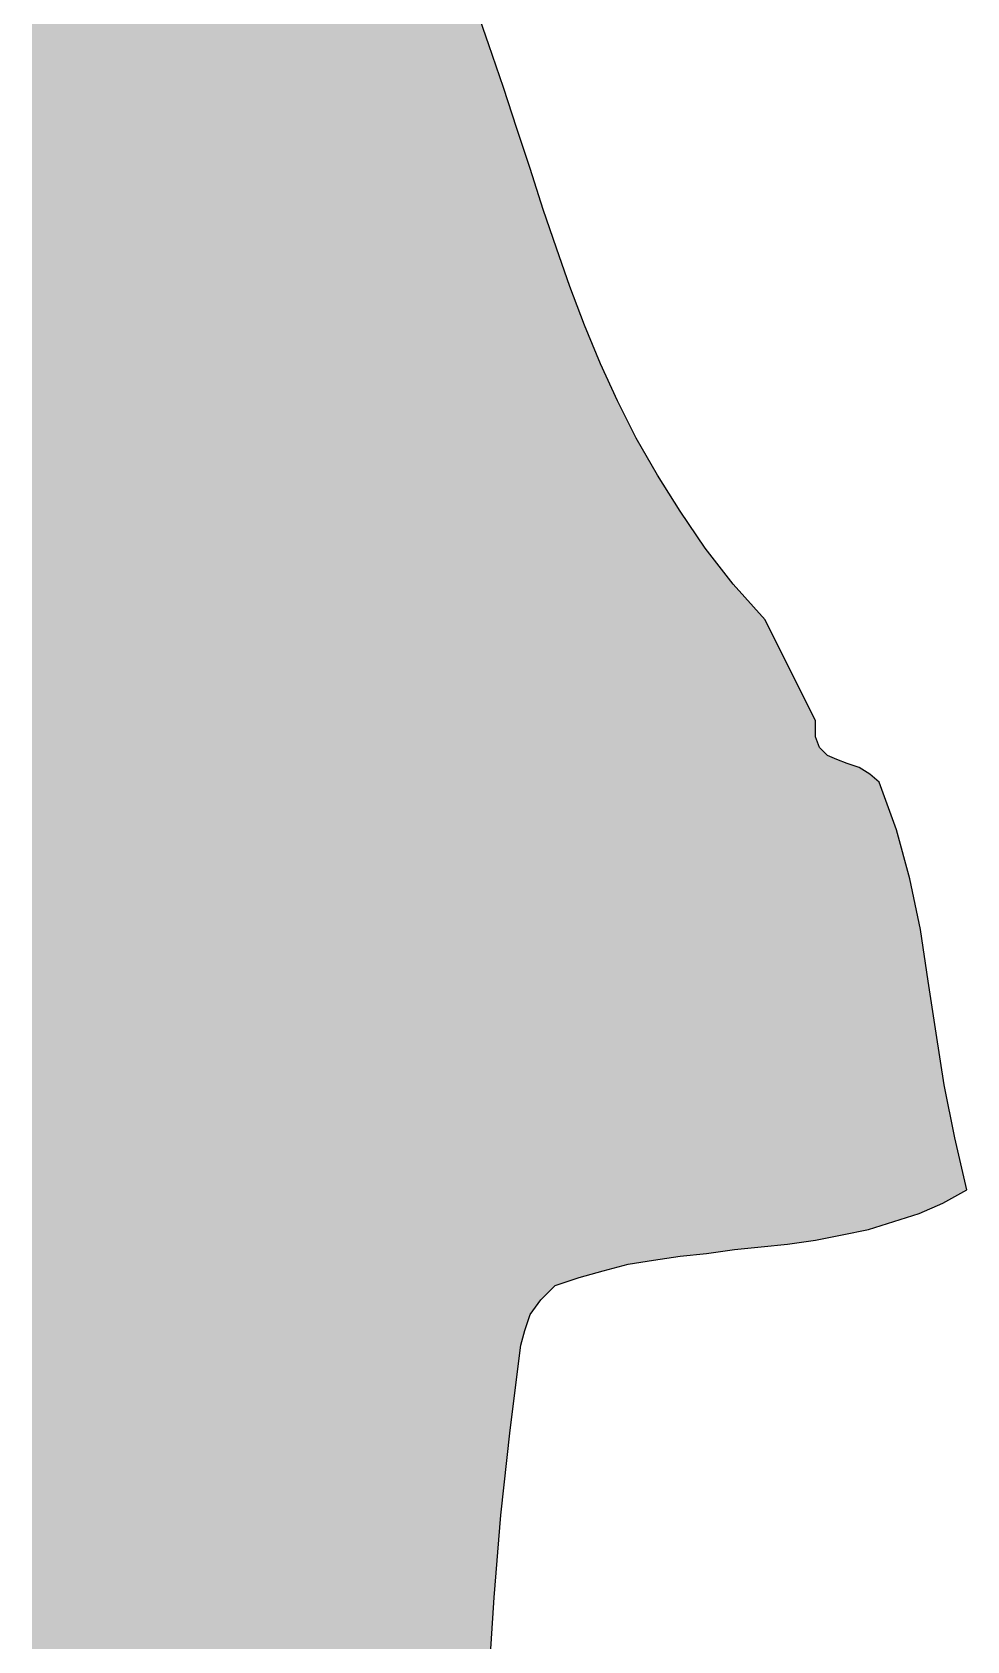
# Model space of a CAD drawing. Extents: x -37 to 71, y -8 to 172.
# Drawn here: x -3.4 to 18.75, y 51.56 to 89.66 of the extents above; entities that cross this region are included whole.
import ezdxf

# ---------------------------------------------------------------- set-up
doc = ezdxf.new("R2010")
doc.units = 0
doc.layers.get('0').update_dxf_attribs({"linetype": 'CONTINUOUS'})

# ---------------------------------------------------------------- blocks, each defined once
blk = doc.blocks.new('*U1')
for points in [[(-3.397, 27.53), (-3.397, 121.666), (-3.366, 27.527)], [(-3.366, 27.527), (-3.397, 121.666), (-3.366, 121.654)], [(-3.366, 27.527), (-3.366, 121.654), (-3.272, 27.52)], [(-3.272, 27.52), (-3.366, 121.654), (-3.272, 121.618)], [(-3.272, 27.52), (-3.272, 121.618), (-3.208, 27.515)], [(-3.208, 27.515), (-3.272, 121.618), (-3.208, 121.594)], [(-3.208, 27.515), (-3.208, 121.594), (-3.145, 27.511)], [(-3.145, 27.511), (-3.208, 121.594), (-3.145, 121.57)], [(-3.145, 27.511), (-3.145, 121.57), (-3.051, 27.503)], [(-3.051, 27.503), (-3.145, 121.57), (-3.051, 121.534)], [(-3.051, 27.503), (-3.051, 121.534), (-2.894, 27.492)], [(-2.894, 27.492), (-3.051, 121.534), (-2.894, 121.474)], [(-2.894, 27.492), (-2.894, 121.474), (-2.862, 27.489)], [(-2.862, 27.489), (-2.894, 121.474), (-2.862, 121.462)], [(-2.862, 27.489), (-2.862, 121.462), (-2.768, 27.482)], [(-2.768, 27.482), (-2.862, 121.462), (-2.768, 121.426)], [(-2.768, 27.482), (-2.768, 121.426), (-2.705, 27.477)], [(-2.705, 27.477), (-2.768, 121.426), (-2.705, 121.402)], [(-2.705, 27.477), (-2.705, 121.402), (-2.643, 27.473)], [(-2.643, 27.473), (-2.705, 121.402), (-2.643, 121.378)], [(-2.643, 27.473), (-2.643, 121.378), (-2.547, 27.465)], [(-2.547, 27.465), (-2.643, 121.378), (-2.547, 121.342)], [(-2.547, 27.465), (-2.547, 121.342), (-2.453, 27.458)], [(-2.453, 27.458), (-2.547, 121.342), (-2.453, 121.309)], [(-2.453, 27.458), (-2.453, 121.309), (-2.233, 27.427)], [(-2.233, 27.427), (-2.453, 121.309), (-2.233, 121.233)], [(-2.233, 27.427), (-2.233, 121.233), (-2.202, 27.422)], [(-2.202, 27.422), (-2.233, 121.233), (-2.202, 121.222)], [(-2.202, 27.422), (-2.202, 121.222), (-2.139, 27.413)], [(-2.139, 27.413), (-2.202, 121.222), (-2.139, 121.2)], [(-2.139, 27.413), (-2.139, 121.2), (-2.108, 27.409)], [(-2.108, 27.409), (-2.139, 121.2), (-2.108, 121.189)], [(-2.108, 27.409), (-2.108, 121.189), (-2.013, 27.395)], [(-2.013, 27.395), (-2.108, 121.189), (-2.013, 121.156)], [(-2.013, 27.395), (-2.013, 121.156), (-1.825, 27.368)], [(-1.825, 27.368), (-2.013, 121.156), (-1.825, 121.091)], [(-1.825, 27.368), (-1.825, 121.091), (-1.667, 27.345)], [(-1.667, 27.345), (-1.825, 121.091), (-1.667, 121.026)], [(-1.667, 27.345), (-1.667, 121.026), (-1.573, 27.332)], [(-1.573, 27.332), (-1.667, 121.026), (-1.573, 120.988)], [(-1.573, 27.332), (-1.573, 120.988), (-1.478, 27.312)], [(-1.478, 27.312), (-1.573, 120.988), (-1.478, 120.949)], [(-1.478, 27.312), (-1.478, 120.949), (-1.447, 27.305)], [(-1.447, 27.305), (-1.478, 120.949), (-1.447, 120.936)], [(-1.447, 27.305), (-1.447, 120.936), (-1.416, 27.298)], [(-1.416, 27.298), (-1.447, 120.936), (-1.416, 120.923)], [(-1.416, 27.298), (-1.416, 120.923), (-1.133, 27.238)], [(-1.133, 27.238), (-1.416, 120.923), (-1.133, 120.807)], [(-1.133, 27.238), (-1.133, 120.807), (-1.102, 27.241)], [(-1.102, 27.241), (-1.133, 120.807), (-1.102, 120.796)], [(-1.102, 27.241), (-1.102, 120.796), (-1.039, 27.248)], [(-1.039, 27.248), (-1.102, 120.796), (-1.039, 120.773)], [(-1.039, 27.248), (-1.039, 120.773), (-0.786, 27.274)], [(-0.786, 27.274), (-1.039, 120.773), (-0.786, 120.681)], [(-0.786, 27.274), (-0.786, 120.681), (-0.755, 27.277)], [(-0.755, 27.277), (-0.786, 120.681), (-0.755, 120.67)], [(-0.755, 27.277), (-0.755, 120.67), (-0.661, 27.287)], [(-0.661, 27.287), (-0.755, 120.67), (-0.661, 120.636)], [(-0.661, 27.287), (-0.661, 120.636), (-0.612, 27.292)], [(-0.612, 27.292), (-0.661, 120.636), (-0.612, 120.618)], [(-0.612, 27.292), (-0.612, 120.618), (-0.567, 27.296)], [(-0.567, 27.296), (-0.612, 120.618), (-0.567, 120.602)], [(-0.567, 27.296), (-0.567, 120.602), (-0.535, 27.3)], [(-0.535, 27.3), (-0.567, 120.602), (-0.535, 120.59)], [(-0.535, 27.3), (-0.535, 120.59), (-0.441, 27.319)], [(-0.441, 27.319), (-0.535, 120.59), (-0.441, 120.556)], [(-0.441, 27.319), (-0.441, 120.556), (-0.426, 27.322)], [(-0.426, 27.322), (-0.441, 120.556), (-0.426, 120.549)], [(-0.426, 27.322), (-0.426, 120.549), (-0.314, 27.344)], [(-0.314, 27.344), (-0.426, 120.549), (-0.314, 120.499)], [(-0.314, 27.344), (-0.314, 120.499), (-0.26, 27.355)], [(-0.26, 27.355), (-0.314, 120.499), (-0.26, 120.474)], [(-0.26, 27.355), (-0.26, 120.474), (-0.189, 27.369)], [(-0.189, 27.369), (-0.26, 120.474), (-0.189, 120.442)], [(-0.189, 27.369), (-0.189, 120.442), (-0.157, 27.376)], [(-0.157, 27.376), (-0.189, 120.442), (-0.157, 120.427)], [(-0.157, 27.376), (-0.157, 120.427), (-0.126, 27.382)], [(-0.126, 27.382), (-0.157, 120.427), (-0.126, 120.413)], [(-0.126, 27.382), (-0.126, 120.413), (-0.094, 27.388)], [(-0.094, 27.388), (-0.126, 120.413), (-0.094, 120.398)], [(-0.094, 27.388), (-0.094, 120.398), (-0.063, 27.394)], [(-0.063, 27.394), (-0.094, 120.398), (-0.063, 120.384)], [(-0.063, 27.394), (-0.063, 120.384), (-0.035, 27.4)], [(-0.035, 27.4), (-0.063, 120.384), (-0.035, 120.372)], [(-0.035, 27.4), (-0.035, 120.372), (-0.032, 27.401)], [(-0.032, 27.401), (-0.035, 120.372), (-0.032, 120.37)], [(-0.032, 27.401), (-0.032, 120.37), (0, 27.407)], [(0, 27.407), (-0.032, 120.37), (0, 120.356)], [(0, 27.407), (0, 120.356), (0.031, 27.413)], [(0.031, 27.413), (0, 120.356), (0.031, 120.342)], [(0.031, 27.413), (0.031, 120.342), (0.094, 27.426)], [(0.094, 27.426), (0.031, 120.342), (0.094, 120.313)], [(0.094, 27.426), (0.094, 120.313), (0.125, 27.433)], [(0.125, 27.433), (0.094, 120.313), (0.125, 120.299)], [(0.125, 27.433), (0.125, 120.299), (0.157, 27.439)], [(0.157, 27.439), (0.125, 120.299), (0.157, 120.284)], [(0.157, 27.439), (0.157, 120.284), (0.188, 27.446)], [(0.188, 27.446), (0.157, 120.284), (0.188, 120.27)], [(0.188, 27.446), (0.188, 120.27), (0.251, 27.459)], [(0.251, 27.459), (0.188, 120.27), (0.251, 120.241)], [(0.251, 27.459), (0.251, 120.241), (0.283, 27.466)], [(0.283, 27.466), (0.251, 120.241), (0.283, 120.226)], [(0.283, 27.466), (0.283, 120.226), (0.314, 27.473)], [(0.314, 27.473), (0.283, 120.226), (0.314, 120.211)], [(0.314, 27.473), (0.314, 120.211), (0.378, 27.486)], [(0.378, 27.486), (0.314, 120.211), (0.378, 120.181)], [(0.378, 27.486), (0.378, 120.181), (0.535, 27.519)], [(0.535, 27.519), (0.378, 120.181), (0.535, 120.107)], [(0.535, 27.519), (0.535, 120.107), (0.566, 27.526)], [(0.566, 27.526), (0.535, 120.107), (0.566, 120.092)], [(0.566, 27.526), (0.566, 120.092), (0.692, 27.552)], [(0.692, 27.552), (0.566, 120.092), (0.692, 120.032)], [(0.692, 27.552), (0.692, 120.032), (0.912, 27.626)], [(0.912, 27.626), (0.692, 120.032), (0.912, 119.927)], [(0.912, 27.626), (0.912, 119.927), (1.069, 27.678)], [(1.069, 27.678), (0.912, 119.927), (1.069, 119.833)], [(1.069, 27.678), (1.069, 119.833), (1.227, 27.73)], [(1.227, 27.73), (1.069, 119.833), (1.227, 119.738)], [(1.227, 27.73), (1.227, 119.738), (1.258, 27.74)], [(1.258, 27.74), (1.227, 119.738), (1.258, 119.72)], [(1.258, 27.74), (1.258, 119.72), (1.478, 27.822)], [(1.478, 27.822), (1.258, 119.72), (1.478, 119.587)], [(1.478, 27.822), (1.478, 119.587), (1.541, 27.845)], [(1.541, 27.845), (1.478, 119.587), (1.541, 119.55)], [(1.541, 27.845), (1.541, 119.55), (1.604, 27.868)], [(1.604, 27.868), (1.541, 119.55), (1.604, 119.51)], [(1.604, 27.868), (1.604, 119.51), (1.729, 27.914)], [(1.729, 27.914), (1.604, 119.51), (1.729, 119.431)], [(1.729, 27.914), (1.729, 119.431), (1.855, 27.961)], [(1.855, 27.961), (1.729, 119.431), (1.855, 119.351)], [(1.855, 27.961), (1.855, 119.351), (1.982, 28.017)], [(1.982, 28.017), (1.855, 119.351), (1.982, 119.271)], [(1.982, 28.017), (1.982, 119.271), (2.107, 28.072)], [(2.107, 28.072), (1.982, 119.271), (2.107, 119.192)], [(2.107, 28.072), (2.107, 119.192), (2.139, 28.087)], [(2.139, 28.087), (2.107, 119.192), (2.139, 119.172)], [(2.139, 28.087), (2.139, 119.172), (2.202, 28.115)], [(2.202, 28.115), (2.139, 119.172), (2.202, 119.123)], [(2.202, 28.115), (2.202, 119.123), (2.39, 28.198)], [(2.39, 28.198), (2.202, 119.123), (2.39, 118.976)], [(2.39, 28.198), (2.39, 118.976), (2.421, 28.212)], [(2.421, 28.212), (2.39, 118.976), (2.421, 118.952)], [(2.421, 28.212), (2.421, 118.952), (2.516, 28.252)], [(2.516, 28.252), (2.421, 118.952), (2.516, 118.878)], [(2.516, 28.252), (2.516, 118.878), (2.611, 28.292)], [(2.611, 28.292), (2.516, 118.878), (2.611, 118.805)], [(2.611, 28.292), (2.611, 118.805), (2.641, 28.305)], [(2.641, 28.305), (2.611, 118.805), (2.641, 118.781)], [(2.641, 28.305), (2.641, 118.781), (2.705, 28.332)], [(2.705, 28.332), (2.641, 118.781), (2.705, 118.731)], [(2.705, 28.332), (2.705, 118.731), (3.019, 28.465)], [(3.019, 28.465), (2.705, 118.731), (3.019, 118.396)], [(3.019, 28.465), (3.019, 118.396), (3.176, 28.552)], [(3.176, 28.552), (3.019, 118.396), (3.176, 118.229)], [(3.176, 28.552), (3.176, 118.229), (3.586, 28.779)], [(3.586, 28.779), (3.176, 118.229), (3.586, 117.732)], [(3.586, 28.779), (3.586, 117.732), (3.617, 28.797)], [(3.617, 28.797), (3.586, 117.732), (3.617, 117.694)], [(3.617, 28.797), (3.617, 117.694), (3.962, 29)], [(3.962, 29), (3.617, 117.694), (3.962, 117.096)], [(3.962, 29), (3.962, 117.096), (4.121, 29.093)], [(4.121, 29.093), (3.962, 117.096), (4.121, 116.709)], [(4.121, 29.093), (4.121, 116.709), (4.246, 29.163)], [(4.246, 29.163), (4.121, 116.709), (4.246, 116.404)], [(4.246, 29.163), (4.246, 116.404), (4.497, 29.302)], [(4.497, 29.302), (4.246, 116.404), (4.497, 115.335)], [(4.497, 29.302), (4.497, 115.335), (4.686, 29.408)], [(4.686, 29.408), (4.497, 115.335), (4.686, 114.783)], [(4.686, 29.408), (4.686, 114.783), (4.874, 29.523)], [(4.874, 29.523), (4.686, 114.783), (4.874, 114.234)], [(4.874, 29.523), (4.874, 114.234), (5.252, 29.753)], [(5.252, 29.753), (4.874, 114.234), (5.252, 113.33)], [(5.252, 29.753), (5.252, 113.33), (5.347, 29.815)], [(5.347, 29.815), (5.252, 113.33), (5.347, 113.102)], [(5.347, 29.815), (5.347, 113.102), (5.787, 30.1)], [(5.787, 30.1), (5.347, 113.102), (5.787, 112.084)], [(5.787, 30.1), (5.787, 112.084), (5.85, 30.14)], [(5.85, 30.14), (5.787, 112.084), (5.85, 111.938)], [(5.85, 30.14), (5.85, 111.938), (6.321, 30.445)], [(6.321, 30.445), (5.85, 111.938), (6.321, 110.884)], [(6.321, 30.445), (6.321, 110.884), (6.385, 30.49)], [(6.385, 30.49), (6.321, 110.884), (6.385, 110.743)], [(6.385, 30.49), (6.385, 110.743), (6.856, 30.823)], [(6.856, 30.823), (6.385, 110.743), (6.856, 109.653)], [(6.856, 30.823), (6.856, 109.653), (6.888, 30.843)], [(6.888, 30.843), (6.856, 109.653), (6.888, 109.579)], [(6.888, 30.843), (6.888, 109.579), (7.077, 30.965)], [(7.077, 30.965), (6.888, 109.579), (7.077, 109.143)], [(7.077, 30.965), (7.077, 90.362), (7.36, 31.149)], [(7.36, 31.149), (7.077, 90.362), (7.36, 89.538)], [(7.36, 48.688), (7.36, 89.538), (7.391, 49.644)], [(7.391, 49.644), (7.36, 89.538), (7.391, 89.448)], [(7.391, 49.644), (7.391, 89.448), (7.423, 50.639)], [(7.423, 50.639), (7.391, 89.448), (7.423, 89.355)], [(7.423, 50.639), (7.423, 89.355), (7.517, 52.106)], [(7.517, 52.106), (7.423, 89.355), (7.517, 89.08)], [(7.517, 52.106), (7.517, 89.08), (7.548, 52.588)], [(7.548, 52.588), (7.517, 89.08), (7.548, 88.99)], [(7.548, 52.588), (7.548, 88.99), (7.58, 52.987)], [(7.58, 52.987), (7.548, 88.99), (7.58, 88.896)], [(7.58, 52.987), (7.58, 88.896), (7.705, 54.539)], [(7.705, 54.539), (7.58, 88.896), (7.705, 88.532)], [(7.705, 54.539), (7.705, 88.532), (7.768, 55.116)], [(7.768, 55.116), (7.705, 88.532), (7.768, 88.348)], [(7.768, 55.116), (7.768, 88.348), (7.799, 55.398)], [(7.799, 55.398), (7.768, 88.348), (7.799, 88.252)], [(7.799, 55.398), (7.799, 88.252), (7.926, 56.552)], [(7.926, 56.552), (7.799, 88.252), (7.926, 87.861)], [(7.926, 56.552), (7.926, 87.861), (7.958, 56.809)], [(7.958, 56.809), (7.926, 87.861), (7.958, 87.761)], [(7.958, 56.809), (7.958, 87.761), (7.989, 57.057)], [(7.989, 57.057), (7.958, 87.761), (7.989, 87.666)], [(7.989, 57.057), (7.989, 87.666), (8.083, 57.811)], [(8.083, 57.811), (7.989, 87.666), (8.083, 87.374)], [(8.083, 57.811), (8.083, 87.374), (8.177, 58.564)], [(8.177, 58.564), (8.083, 87.374), (8.177, 87.091)], [(8.177, 58.564), (8.177, 87.091), (8.24, 58.794)], [(8.24, 58.794), (8.177, 87.091), (8.24, 86.902)], [(8.24, 58.794), (8.24, 86.902), (8.272, 58.911)], [(8.272, 58.911), (8.24, 86.902), (8.272, 86.805)], [(8.272, 58.911), (8.272, 86.805), (8.303, 59.004)], [(8.303, 59.004), (8.272, 86.805), (8.303, 86.712)], [(8.303, 59.004), (8.303, 86.712), (8.366, 59.194)], [(8.366, 59.194), (8.303, 86.712), (8.366, 86.523)], [(8.366, 59.194), (8.366, 86.523), (8.397, 59.287)], [(8.397, 59.287), (8.366, 86.523), (8.397, 86.43)], [(8.397, 59.287), (8.397, 86.43), (8.429, 59.331)], [(8.429, 59.331), (8.397, 86.43), (8.429, 86.33)], [(8.429, 59.331), (8.429, 86.33), (8.46, 59.374)], [(8.46, 59.374), (8.429, 86.33), (8.46, 86.234)], [(8.46, 59.374), (8.46, 86.234), (8.513, 59.446)], [(8.513, 59.446), (8.46, 86.234), (8.513, 86.071)], [(8.513, 59.446), (8.513, 86.071), (8.65, 59.634)], [(8.65, 59.634), (8.513, 86.071), (8.65, 85.647)], [(8.65, 59.634), (8.65, 85.647), (8.712, 59.696)], [(8.712, 59.696), (8.65, 85.647), (8.712, 85.455)], [(8.712, 59.696), (8.712, 85.455), (8.807, 59.791)], [(8.807, 59.791), (8.712, 85.455), (8.807, 85.179)], [(8.807, 59.791), (8.807, 85.179), (8.838, 59.822)], [(8.838, 59.822), (8.807, 85.179), (8.838, 85.089)], [(8.838, 59.822), (8.838, 85.089), (8.964, 59.948)], [(8.964, 59.948), (8.838, 85.089), (8.964, 84.723)], [(8.964, 59.948), (8.964, 84.723), (8.995, 59.979)], [(8.995, 59.979), (8.964, 84.723), (8.995, 84.633)], [(8.995, 59.979), (8.995, 84.633), (9.026, 59.989)], [(9.026, 59.989), (8.995, 84.633), (9.026, 84.543)], [(9.026, 59.989), (9.026, 84.543), (9.058, 60)], [(9.058, 60), (9.026, 84.543), (9.058, 84.45)], [(9.058, 60), (9.058, 84.45), (9.089, 60.011)], [(9.089, 60.011), (9.058, 84.45), (9.089, 84.361)], [(9.089, 60.011), (9.089, 84.361), (9.215, 60.053)], [(9.215, 60.053), (9.089, 84.361), (9.215, 83.996)], [(9.215, 60.053), (9.215, 83.996), (9.342, 60.095)], [(9.342, 60.095), (9.215, 83.996), (9.342, 83.631)], [(9.342, 60.095), (9.342, 83.631), (9.373, 60.105)], [(9.373, 60.105), (9.342, 83.631), (9.373, 83.549)], [(9.373, 60.105), (9.373, 83.549), (9.436, 60.127)], [(9.436, 60.127), (9.373, 83.549), (9.436, 83.382)], [(9.436, 60.127), (9.436, 83.382), (9.499, 60.148)], [(9.499, 60.148), (9.436, 83.382), (9.499, 83.216)], [(9.499, 60.148), (9.499, 83.216), (9.561, 60.168)], [(9.561, 60.168), (9.499, 83.216), (9.561, 83.052)], [(9.561, 60.168), (9.561, 83.052), (9.624, 60.186)], [(9.624, 60.186), (9.561, 83.052), (9.624, 82.885)], [(9.624, 60.186), (9.624, 82.885), (9.656, 60.195)], [(9.656, 60.195), (9.624, 82.885), (9.656, 82.8)], [(9.656, 60.195), (9.656, 82.8), (9.687, 60.203)], [(9.687, 60.203), (9.656, 82.8), (9.687, 82.719)], [(9.687, 60.203), (9.687, 82.719), (9.75, 60.221)], [(9.75, 60.221), (9.687, 82.719), (9.75, 82.566)], [(9.75, 60.221), (9.75, 82.566), (10.034, 60.3)], [(10.034, 60.3), (9.75, 82.566), (10.034, 81.881)], [(10.034, 60.3), (10.034, 81.881), (10.065, 60.308)], [(10.065, 60.308), (10.034, 81.881), (10.065, 81.806)], [(10.065, 60.308), (10.065, 81.806), (10.128, 60.326)], [(10.128, 60.326), (10.065, 81.806), (10.128, 81.67)], [(10.128, 60.326), (10.128, 81.67), (10.379, 60.392)], [(10.379, 60.392), (10.128, 81.67), (10.379, 81.129)], [(10.379, 60.392), (10.379, 81.129), (10.473, 60.416)], [(10.473, 60.416), (10.379, 81.129), (10.473, 80.926)], [(10.473, 60.416), (10.473, 80.926), (10.536, 60.433)], [(10.536, 60.433), (10.473, 80.926), (10.536, 80.8)], [(10.536, 60.433), (10.536, 80.8), (10.662, 60.466)], [(10.662, 60.466), (10.536, 80.8), (10.662, 80.548)], [(10.662, 60.466), (10.662, 80.548), (10.693, 60.474)], [(10.693, 60.474), (10.662, 80.548), (10.693, 80.486)], [(10.693, 60.474), (10.693, 80.486), (10.726, 60.483)], [(10.726, 60.483), (10.693, 80.486), (10.726, 80.421)], [(10.726, 60.483), (10.726, 80.421), (10.787, 60.493)], [(10.787, 60.493), (10.726, 80.421), (10.787, 80.298)], [(10.787, 60.493), (10.787, 80.298), (10.914, 60.512)], [(10.914, 60.512), (10.787, 80.298), (10.914, 80.045)], [(10.914, 60.512), (10.914, 80.045), (10.945, 60.517)], [(10.945, 60.517), (10.914, 80.045), (10.945, 79.991)], [(10.945, 60.517), (10.945, 79.991), (11.04, 60.532)], [(11.04, 60.532), (10.945, 79.991), (11.04, 79.824)], [(11.04, 60.532), (11.04, 79.824), (11.103, 60.542)], [(11.103, 60.542), (11.04, 79.824), (11.103, 79.714)], [(11.103, 60.542), (11.103, 79.714), (11.197, 60.557)], [(11.197, 60.557), (11.103, 79.714), (11.197, 79.55)], [(11.197, 60.557), (11.197, 79.55), (11.26, 60.567)], [(11.26, 60.567), (11.197, 79.55), (11.26, 79.44)], [(11.26, 60.567), (11.26, 79.44), (11.291, 60.572)], [(11.291, 60.572), (11.26, 79.44), (11.291, 79.386)], [(11.291, 60.572), (11.291, 79.386), (11.322, 60.577)], [(11.322, 60.577), (11.291, 79.386), (11.322, 79.331)], [(11.322, 60.577), (11.322, 79.331), (11.354, 60.582)], [(11.354, 60.582), (11.322, 79.331), (11.354, 79.275)], [(11.354, 60.582), (11.354, 79.275), (11.417, 60.591)], [(11.417, 60.591), (11.354, 79.275), (11.417, 79.165)], [(11.417, 60.591), (11.417, 79.165), (11.479, 60.6)], [(11.479, 60.6), (11.417, 79.165), (11.479, 79.067)], [(11.479, 60.6), (11.479, 79.067), (11.712, 60.635)], [(11.712, 60.635), (11.479, 79.067), (11.712, 78.698)], [(11.712, 60.635), (11.712, 78.698), (11.763, 60.643)], [(11.763, 60.643), (11.712, 78.698), (11.763, 78.617)], [(11.763, 60.643), (11.763, 78.617), (11.952, 60.671)], [(11.952, 60.671), (11.763, 78.617), (11.952, 78.316)], [(11.952, 60.671), (11.952, 78.316), (11.983, 60.674)], [(11.983, 60.674), (11.952, 78.316), (11.983, 78.27)], [(11.983, 60.674), (11.983, 78.27), (12.014, 60.677)], [(12.014, 60.677), (11.983, 78.27), (12.014, 78.225)], [(12.014, 60.677), (12.014, 78.225), (12.14, 60.69)], [(12.14, 60.69), (12.014, 78.225), (12.14, 78.038)], [(12.14, 60.69), (12.14, 78.038), (12.204, 60.696)], [(12.204, 60.696), (12.14, 78.038), (12.204, 77.945)], [(12.204, 60.696), (12.204, 77.945), (12.267, 60.703)], [(12.267, 60.703), (12.204, 77.945), (12.267, 77.852)], [(12.267, 60.703), (12.267, 77.852), (12.424, 60.718)], [(12.424, 60.718), (12.267, 77.852), (12.424, 77.62)], [(12.424, 60.718), (12.424, 77.62), (12.455, 60.721)], [(12.455, 60.721), (12.424, 77.62), (12.455, 77.575)], [(12.455, 60.721), (12.455, 77.575), (12.518, 60.728)], [(12.518, 60.728), (12.455, 77.575), (12.518, 77.481)], [(12.518, 60.728), (12.518, 77.481), (12.549, 60.731)], [(12.549, 60.731), (12.518, 77.481), (12.549, 77.436)], [(12.549, 60.731), (12.549, 77.436), (12.581, 60.734)], [(12.581, 60.734), (12.549, 77.436), (12.581, 77.394)], [(12.581, 60.734), (12.581, 77.394), (12.738, 60.757)], [(12.738, 60.757), (12.581, 77.394), (12.738, 77.192)], [(12.738, 60.757), (12.738, 77.192), (12.99, 60.793)], [(12.99, 60.793), (12.738, 77.192), (12.99, 76.87)], [(12.99, 60.793), (12.99, 76.87), (13.022, 60.798)], [(13.022, 60.798), (12.99, 76.87), (13.022, 76.828)], [(13.022, 60.798), (13.022, 76.828), (13.21, 60.825)], [(13.21, 60.825), (13.022, 76.828), (13.21, 76.587)], [(13.21, 60.825), (13.21, 76.587), (13.241, 60.829)], [(13.241, 60.829), (13.21, 76.587), (13.241, 76.552)], [(13.241, 60.829), (13.241, 76.552), (13.273, 60.833)], [(13.273, 60.833), (13.241, 76.552), (13.273, 76.516)], [(13.273, 60.833), (13.273, 76.516), (13.304, 60.836)], [(13.304, 60.836), (13.273, 76.516), (13.304, 76.481)], [(13.304, 60.836), (13.304, 76.481), (13.556, 60.86)], [(13.556, 60.86), (13.304, 76.481), (13.556, 76.197)], [(13.556, 60.86), (13.556, 76.197), (13.745, 60.879)], [(13.745, 60.879), (13.556, 76.197), (13.745, 75.985)], [(13.745, 60.879), (13.745, 75.985), (13.871, 60.891)], [(13.871, 60.891), (13.745, 75.985), (13.871, 75.843)], [(13.871, 60.891), (13.871, 75.843), (13.965, 60.901)], [(13.965, 60.901), (13.871, 75.843), (13.965, 75.737)], [(13.965, 60.901), (13.965, 75.737), (14.279, 60.932)], [(14.279, 60.932), (13.965, 75.737), (14.279, 75.108)], [(14.279, 60.932), (14.279, 75.108), (14.5, 60.954)], [(14.5, 60.954), (14.279, 75.108), (14.5, 74.667)], [(14.5, 60.954), (14.5, 74.667), (14.72, 60.986)], [(14.72, 60.986), (14.5, 74.667), (14.72, 74.227)], [(14.72, 60.986), (14.72, 74.227), (14.751, 60.99)], [(14.751, 60.99), (14.72, 74.227), (14.751, 74.165)], [(14.751, 60.99), (14.751, 74.165), (14.877, 61.008)], [(14.877, 61.008), (14.751, 74.165), (14.877, 73.912)], [(14.877, 61.008), (14.877, 73.912), (15.128, 61.044)], [(15.128, 61.044), (14.877, 73.912), (15.128, 73.409)], [(15.128, 61.044), (15.128, 73.409), (15.159, 61.048)], [(15.159, 61.048), (15.128, 73.409), (15.159, 73.347)], [(15.159, 61.048), (15.159, 72.97), (15.255, 61.068)], [(15.255, 61.068), (15.159, 72.97), (15.255, 72.718)], [(15.255, 61.068), (15.255, 72.718), (15.349, 61.086)], [(15.349, 61.086), (15.255, 72.718), (15.349, 72.624)], [(15.349, 61.086), (15.349, 72.624), (15.443, 61.105)], [(15.443, 61.105), (15.349, 72.624), (15.443, 72.529)], [(15.443, 61.105), (15.443, 72.529), (15.663, 61.149)], [(15.663, 61.149), (15.443, 72.529), (15.663, 72.435)], [(15.663, 61.149), (15.663, 72.435), (15.726, 61.162)], [(15.726, 61.162), (15.663, 72.435), (15.726, 72.411)], [(15.726, 61.162), (15.726, 72.411), (15.757, 61.168)], [(15.757, 61.168), (15.726, 72.411), (15.757, 72.4)], [(15.757, 61.168), (15.757, 72.4), (15.789, 61.175)], [(15.789, 61.175), (15.757, 72.4), (15.789, 72.388)], [(15.789, 61.175), (15.789, 72.388), (15.914, 61.2)], [(15.914, 61.2), (15.789, 72.388), (15.914, 72.341)], [(15.914, 61.2), (15.914, 72.341), (16.01, 61.219)], [(16.01, 61.219), (15.914, 72.341), (16.01, 72.309)], [(16.01, 61.219), (16.01, 72.309), (16.041, 61.225)], [(16.041, 61.225), (16.01, 72.309), (16.041, 72.298)], [(16.041, 61.225), (16.041, 72.298), (16.104, 61.238)], [(16.104, 61.238), (16.041, 72.298), (16.104, 72.277)], [(16.104, 61.238), (16.104, 72.277), (16.198, 61.257)], [(16.198, 61.257), (16.104, 72.277), (16.198, 72.246)], [(16.198, 61.257), (16.198, 72.246), (16.261, 61.269)], [(16.261, 61.269), (16.198, 72.246), (16.261, 72.206)], [(16.261, 61.269), (16.261, 72.206), (16.386, 61.295)], [(16.386, 61.295), (16.261, 72.206), (16.386, 72.128)], [(16.386, 61.295), (16.386, 72.128), (16.418, 61.301)], [(16.418, 61.301), (16.386, 72.128), (16.418, 72.108)], [(16.418, 61.301), (16.418, 72.108), (16.449, 61.311)], [(16.449, 61.311), (16.418, 72.108), (16.449, 72.088)], [(16.449, 61.311), (16.449, 72.088), (16.606, 61.36)], [(16.606, 61.36), (16.449, 72.088), (16.606, 71.954)], [(16.606, 61.36), (16.606, 71.954), (16.639, 61.37)], [(16.639, 61.37), (16.606, 71.954), (16.639, 71.927)], [(16.639, 61.37), (16.639, 71.927), (16.669, 61.38)], [(16.669, 61.38), (16.639, 71.927), (16.669, 71.9)], [(16.669, 61.38), (16.669, 71.9), (16.733, 61.4)], [(16.733, 61.4), (16.669, 71.9), (16.733, 71.725)], [(16.733, 61.4), (16.733, 71.725), (16.796, 61.42)], [(16.796, 61.42), (16.733, 71.725), (16.796, 71.55)], [(16.796, 61.42), (16.796, 71.55), (16.827, 61.43)], [(16.827, 61.43), (16.796, 71.55), (16.827, 71.464)], [(16.827, 61.43), (16.827, 71.464), (17.016, 61.489)], [(17.016, 61.489), (16.827, 71.464), (17.016, 70.939)], [(17.016, 61.489), (17.016, 70.939), (17.078, 61.509)], [(17.078, 61.509), (17.016, 70.939), (17.078, 70.768)], [(17.078, 61.509), (17.078, 70.768), (17.394, 61.609)], [(17.394, 61.609), (17.078, 70.768), (17.394, 69.604)], [(17.394, 61.609), (17.394, 69.604), (17.613, 61.679)], [(17.613, 61.679), (17.394, 69.604), (17.613, 68.562)], [(17.613, 61.679), (17.613, 68.562), (17.645, 61.693)], [(17.645, 61.693), (17.613, 68.562), (17.645, 68.408)], [(17.645, 61.693), (17.645, 68.408), (17.833, 61.776)], [(17.833, 61.776), (17.645, 68.408), (17.833, 67.182)], [(17.833, 61.776), (17.833, 67.182), (18.022, 61.86)], [(18.022, 61.86), (17.833, 67.182), (18.022, 65.955)], [(18.022, 61.86), (18.022, 65.955), (18.18, 61.93)], [(18.18, 61.93), (18.022, 65.955), (18.18, 64.93)], [(18.18, 61.93), (18.18, 64.93), (18.211, 61.947)], [(18.211, 61.947), (18.18, 64.93), (18.211, 64.728)], [(18.211, 61.947), (18.211, 64.728), (18.462, 62.087)], [(18.462, 62.087), (18.211, 64.728), (18.462, 63.471)], [(18.462, 62.087), (18.462, 63.471), (18.745, 62.244)]]:
    blk.add_solid(points)

msp = doc.modelspace()

# ---------------------------------------------------------------- linework, layer by layer
msp.add_lwpolyline([(7.423, 50.639), (7.548, 52.588), (7.705, 54.539), (7.926, 56.552), (8.177, 58.564), (8.272, 58.911), (8.397, 59.287), (8.65, 59.634), (8.995, 59.979), (9.561, 60.168), (10.128, 60.326), (10.726, 60.483), (11.322, 60.577), (11.952, 60.671), (12.581, 60.734), (13.241, 60.829), (13.871, 60.891), (14.5, 60.954), (15.159, 61.048), (15.789, 61.175), (16.418, 61.301), (17.016, 61.489), (17.613, 61.679), (18.18, 61.93), (18.745, 62.244), (18.462, 63.471), (18.211, 64.728), (18.022, 65.955), (17.833, 67.182), (17.645, 68.408), (17.394, 69.604), (17.078, 70.768), (16.669, 71.9), (16.449, 72.088), (16.198, 72.246), (15.914, 72.341), (15.663, 72.435), (15.443, 72.529), (15.255, 72.718), (15.159, 72.97), (15.159, 73.347), (13.965, 75.737), (13.21, 76.587), (12.549, 77.436), (11.952, 78.316), (11.417, 79.165), (10.914, 80.045), (10.473, 80.926), (10.065, 81.806), (9.687, 82.719), (9.342, 83.631), (9.026, 84.543), (8.712, 85.455), (8.397, 86.43), (8.083, 87.374), (7.768, 88.348), (7.423, 89.355), (7.077, 90.362)])

# ---------------------------------------------------------------- block references
msp.add_blockref('*U1', (0, 0))

doc.saveas('drawing.dxf')
